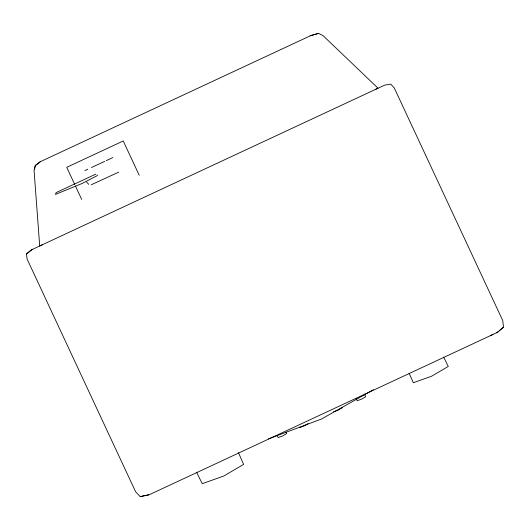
<?xml version="1.0" encoding="UTF-8"?>
<svg xmlns="http://www.w3.org/2000/svg" width="530" height="530" viewBox="0 0 530 530"><rect width="100%" height="100%" fill="white"/><g stroke="black" fill="none" stroke-linecap="round" stroke-linejoin="round"><path stroke-width="0.79" d="M34.516 169.64L35.305 165.704L40.598 161.57M97.712 174.966L96.685 175.94L82.004 183.526L55.471 194.417L56.12 192.628L95.698 174.171M503.5 327.209L497.663 332.27L149.182 494.768L140.218 496.61L135.607 491.741L27.083 259.011L26.5 253.943L31.051 250.034L384.661 85.145L390.703 84.111L394.214 87.821L502.731 320.544L503.5 327.209L499.167 330.713M496.69 332.721L497.928 331.72M26.5 253.943L32.522 249.352M308.109 423.589L304.041 425.988L299.582 427.564M342.645 407.53L338.319 410.074L333.582 411.75M373.358 389.735L321.677 418.945L268.392 438.9M84.813 170.627L87.755 169.255M91.438 167.54L104.688 161.358M106.166 160.676L112.791 157.582M42.294 244.794L39.69 246.006L34.066 170.276L35.218 165.493L39.942 161.875L311.057 35.457L318.523 33.39L322.982 35.57L378.056 88.225L375.2 89.557M490.171 335.762L492.893 334.49M91.279 184.751L118.68 172.144M310.262 35.821L318.523 33.39M140.218 496.61L148.718 494.788M86.602 182.081L88.729 184.314M356.167 398.739L357.18 400.707L361.599 399.15L365.673 396.745L364.441 394.062M277.15 435.587L278.157 437.555L282.583 435.998L286.651 433.593L286.067 432.242M443.643 357.094L448.261 366.455L431.552 376.247L413.314 382.746L409.114 373.193M196.537 472.157L202.235 483.691L223.832 475.993L243.608 464.399L238.434 452.62M139.238 175.291L123.232 140.967L66.72 167.321L74.723 184.48M75.419 185.97L81.686 199.406"/></g></svg>
